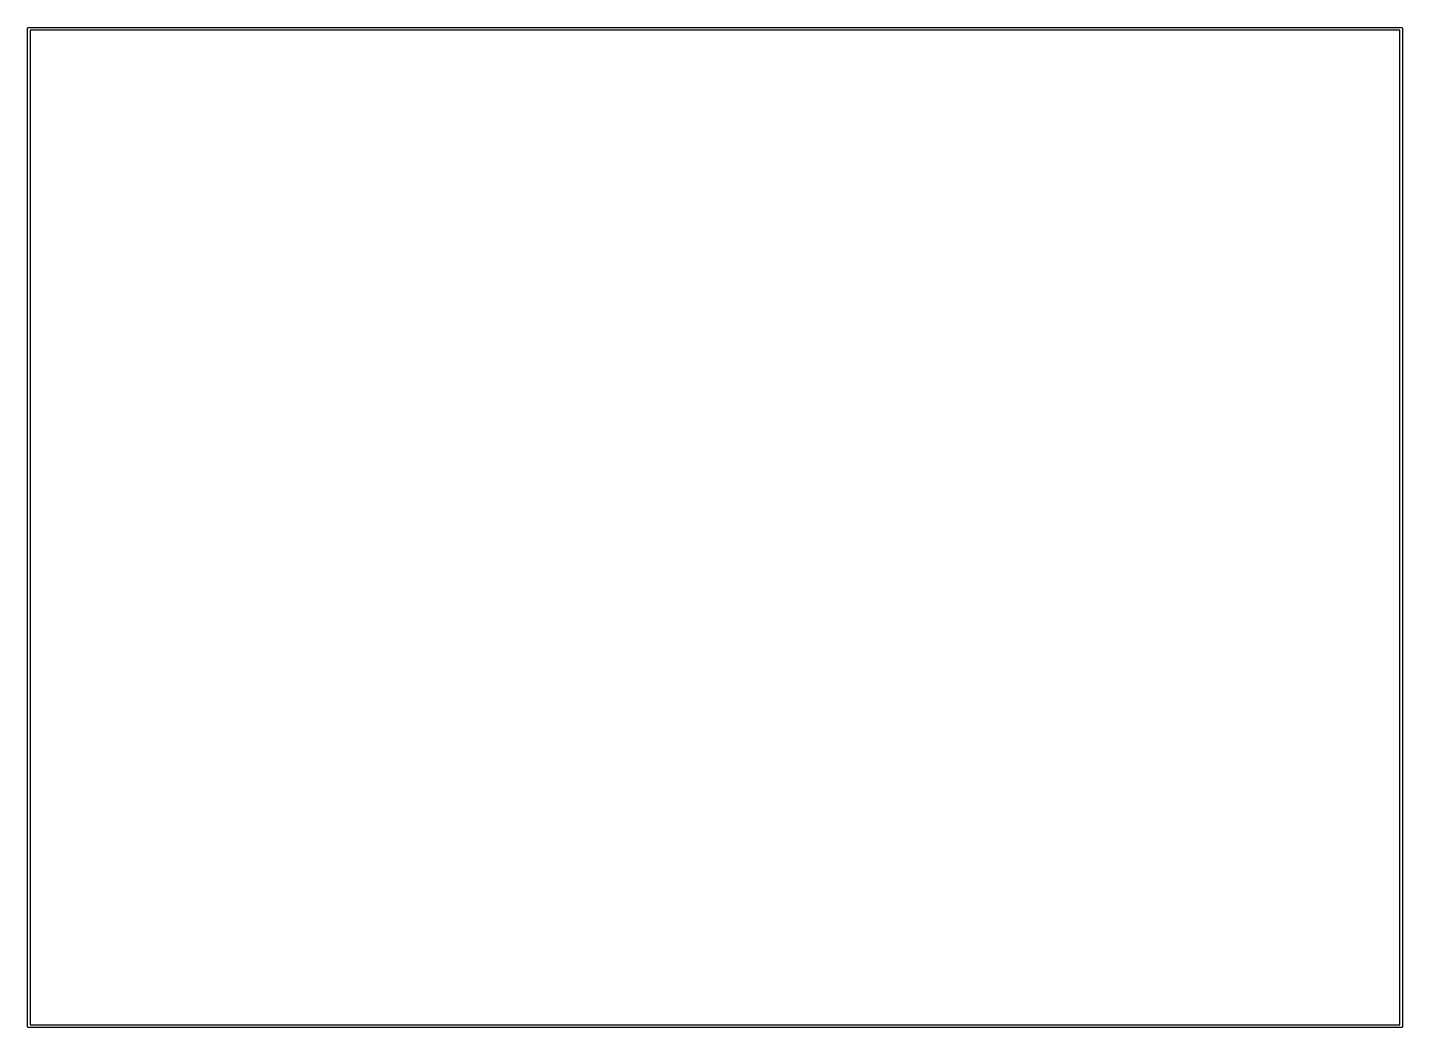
# Model space of a CAD drawing. Extents: x 133.5 to 160, y -98.3 to -79.
import ezdxf

# ---------------------------------------------------------------- set-up
doc = ezdxf.new("R2010")
doc.units = 0
doc.layers.add('BLACK', color=7, linetype='CONTINUOUS')

msp = doc.modelspace()

# ---------------------------------------------------------------- linework, layer by layer
at = {"layer": 'BLACK', "linetype": 'CONTINUOUS'}
for p, q in [((133.475, -79), (133.476903, -78.990433)), ((133.475, -98.25), (133.475, -79)), ((133.476903, -78.990433), (133.490433, -78.976903)), ((133.490433, -78.976903), (133.5, -78.975)), ((133.5, -78.975), (160, -78.975)), ((133.525, -79.025), (133.525, -98.225)), ((159.975, -79.025), (133.525, -79.025)), ((159.975, -98.225), (159.975, -79.025)), ((160, -78.975), (160.009567, -78.976903)), ((160.009567, -78.976903), (160.023097, -78.990433)), ((160.023097, -78.990433), (160.025, -79)), ((160.025, -79), (160.025, -98.25)), ((133.525, -98.225), (159.975, -98.225)), ((133.476903, -98.259567), (133.475, -98.25)), ((133.490433, -98.273097), (133.476903, -98.259567)), ((133.5, -98.275), (133.490433, -98.273097)), ((160, -98.275), (133.5, -98.275)), ((160.009567, -98.273097), (160, -98.275)), ((160.023097, -98.259567), (160.009567, -98.273097)), ((160.025, -98.25), (160.023097, -98.259567))]:
    msp.add_line(p, q, dxfattribs=at)

doc.saveas('drawing.dxf')
